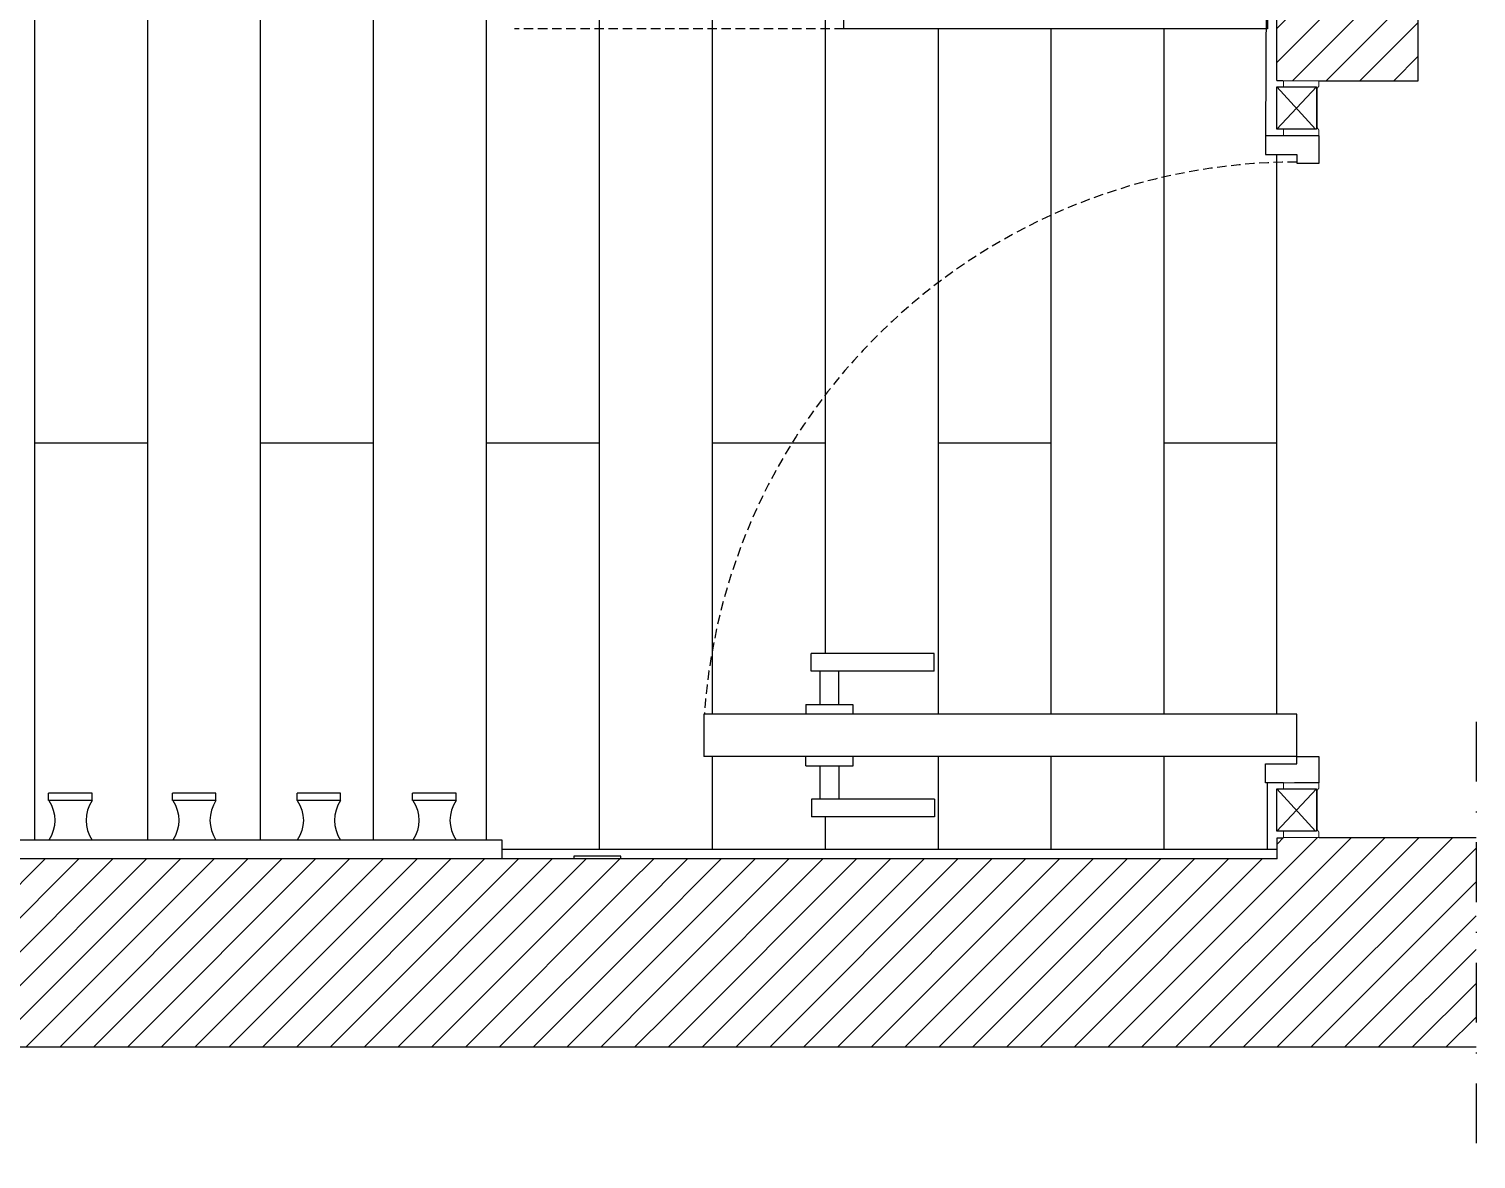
# Model space of a CAD drawing. Header units: millimetres. Extents: x -34406 to 2004, y -1078 to 14557.
# Drawn here: x 992.2 to 1145.9, y -1078.3 to -958.3 of the extents above; entities that cross this region are included whole.
import ezdxf

# ---------------------------------------------------------------- set-up
doc = ezdxf.new("R2010")
doc.units = ezdxf.units.MM
doc.header["$LTSCALE"] = 0.5
doc.linetypes.add('JIS_02_2.0', pattern=[3, 2, -1])
doc.linetypes.add('TRATTOPUNTO', pattern=[25.4, 12.7, -6.35, 0, -6.35])
for name, color, linetype in [('.', 254, 'Continuous'), ('A-DOOR-FULL', 181, 'Continuous'), ('A-FURN', 8, 'Continuous'), ('DETTAGLI', 60, 'Continuous'), ('interruzione', 200, 'Continuous'), ('LINEE TRATTEGGIATE', 50, 'Continuous'), ('PARQUET', 35, 'Continuous')]:
    doc.layers.add(name, color=color, linetype=linetype)

msp = doc.modelspace()

# ---------------------------------------------------------------- hatches: boundary and pattern name
at = {"layer": '.', "transparency": 33554687}
h = msp.add_hatch(dxfattribs=at)
h.set_pattern_fill('ANSI31', color=256, scale=0.8, style=0)
h.set_pattern_definition([(45, (947.4802, -902.038), (-1.796051, 1.796051), [])])
h.paths.add_polyline_path([(1139.79, -738.27), (1007.21, -738.28), (735.36, -738.28), (735.36, -872.28), (749.47, -872.26), (749.36, -752.28), (810.36, -752.28), (850.36, -752.28), (890.36, -752.28), (930.36, -752.28), (970.36, -752.28), (1037.73, -752.26), (1069.26, -752.26), (1109.26, -752.26), (1124.76, -752.26), (1124.76, -922.84), (1124.76, -926.72), (1124.76, -964.42), (1125.46, -964.42), (1125.46, -963.78), (1129.21, -963.78), (1139.79, -963.78), (1139.79, -911.34)])
at = {"layer": '.', "ltscale": 0.5, "transparency": 33554687}
h = msp.add_hatch(dxfattribs=at)
h.set_pattern_fill('ANSI31', color=256, scale=0.8)
h.paths.add_polyline_path([(1145.92, -1044.13), (1129.26, -1044.13), (1125.41, -1044.16), (1124.79, -1044.16), (1124.79, -1046.42), (1055.06, -1046.42), (1061.33, -1066.42), (1145.92, -1066.42)])
h = msp.add_hatch(dxfattribs=at)
h.set_pattern_fill('ANSI31', color=256, scale=0.8)
h.paths.add_polyline_path([(1055.06, -1046.42), (1037.73, -1046.42), (985.06, -1046.42), (991.6, -1066.42), (1061.33, -1066.42)])

# ---------------------------------------------------------------- linework, layer by layer
for p, q in [((1124.76, -963.75), (1124.76, -911.34)), ((1139.79, -963.78), (1139.79, -911.34)), ((1129.21, -963.78), (1139.79, -963.78)), ((1124.79, -1046.42), (1124.79, -1044.16)), ((1129.26, -1044.13), (1145.92, -1044.13)), ((1037.73, -1046.42), (749.64, -1046.43)), ((1124.79, -1046.42), (1037.73, -1046.42)), ((1145.92, -1066.42), (735.36, -1066.42))]:
    msp.add_line(p, q)
at = {"ltscale": 0.5}
for p, q in [((1124.76, -963.75), (1125.4, -963.75)), ((1124.79, -1044.16), (1125.41, -1044.16))]:
    msp.add_line(p, q, dxfattribs=at)
at = {"layer": 'A-DOOR-FULL'}
for p, q in [((1124.76, -964.42), (1128.86, -968.92)), ((1128.96, -964.42), (1124.76, -968.92)), ((1129.26, -969.63), (1124.76, -969.63)), ((1088.36, -1024.61), (1075.3, -1024.61)), ((1075.3, -1026.49), (1075.3, -1024.61)), ((1088.36, -1026.49), (1088.36, -1024.61)), ((1088.36, -1026.49), (1075.3, -1026.49)), ((1076.21, -1026.49), (1076.21, -1030.03)), ((1078.21, -1030.03), (1078.21, -1026.49)), ((1074.71, -1030.03), (1079.71, -1030.03)), ((1074.71, -1030.03), (1074.71, -1031.03)), ((1079.71, -1030.03), (1079.71, -1031.03)), ((1126.89, -1031.03), (1063.89, -1031.03)), ((1063.89, -1031.03), (1063.89, -1035.53)), ((1079.71, -1031.03), (1074.71, -1031.03)), ((1126.89, -1035.53), (1126.89, -1031.03)), ((1126.89, -1035.53), (1063.89, -1035.53)), ((1079.73, -1035.53), (1074.73, -1035.53)), ((1074.73, -1036.53), (1074.73, -1035.53)), ((1079.73, -1036.53), (1079.73, -1035.53)), ((1074.73, -1036.53), (1079.73, -1036.53)), ((1076.23, -1040.07), (1076.23, -1036.53)), ((1078.23, -1036.53), (1078.23, -1040.07)), ((1124.76, -1038.97), (1128.86, -1043.47)), ((1128.96, -1038.97), (1124.76, -1043.47)), ((1088.38, -1040.07), (1075.33, -1040.07)), ((1075.33, -1040.07), (1075.33, -1041.95)), ((1088.38, -1040.07), (1088.38, -1041.95)), ((1088.38, -1041.95), (1075.33, -1041.95))]:
    msp.add_line(p, q, dxfattribs=at)
at = {"layer": 'A-DOOR-FULL', "const_width": 0.1}
for points in [[(1125.46, -968.98), (1125.46, -969.58), (1129.21, -969.58), (1129.21, -968.98), (1129.06, -968.78), (1129.06, -965.68), (1129.06, -964.57), (1129.21, -964.38), (1129.21, -963.78), (1125.46, -963.78), (1125.46, -964.38)], [(1125.46, -1043.53), (1125.46, -1044.13), (1129.21, -1044.13), (1129.21, -1043.53), (1129.06, -1043.33), (1129.06, -1040.23), (1129.06, -1039.12), (1129.21, -1038.93), (1129.21, -1038.33), (1125.46, -1038.33), (1125.46, -1038.93)]]:
    msp.add_lwpolyline(points, dxfattribs=at)
at = {"layer": 'A-DOOR-FULL'}
for points in [[(1124.76, -968.92), (1124.76, -964.42), (1128.96, -964.42), (1128.96, -968.92)], [(1124.76, -1043.47), (1124.76, -1038.97), (1128.96, -1038.97), (1128.96, -1043.47)]]:
    msp.add_lwpolyline(points, close=True, dxfattribs=at)
for points in [[(1126.06, -969.63), (1123.56, -969.63), (1123.56, -971.6), (1126.89, -971.6)], [(1126.89, -971.6), (1126.89, -972.53), (1129.26, -972.53), (1129.26, -969.63), (1126.06, -969.63)], [(1126.89, -1036.33), (1126.89, -1035.53), (1129.21, -1035.53), (1129.21, -1038.33), (1126.65, -1038.33)], [(1125.46, -1038.33), (1123.56, -1038.33), (1123.56, -1036.33), (1126.89, -1036.33)]]:
    msp.add_lwpolyline(points, dxfattribs=at)
at = {"layer": 'A-FURN'}
for p, q in [((994.25, -1040.22), (994.25, -1039.42)), ((998.88, -1039.42), (994.25, -1039.42)), ((998.88, -1040.22), (994.25, -1040.22)), ((998.88, -1040.22), (998.88, -1039.42)), ((1007.42, -1040.22), (1007.42, -1039.42)), ((1012.05, -1039.42), (1007.42, -1039.42)), ((1012.05, -1040.22), (1007.42, -1040.22)), ((1012.05, -1040.22), (1012.05, -1039.42)), ((1020.66, -1040.22), (1020.66, -1039.42)), ((1025.29, -1039.42), (1020.66, -1039.42)), ((1025.29, -1040.22), (1020.66, -1040.22)), ((1025.29, -1040.22), (1025.29, -1039.42)), ((1032.92, -1040.22), (1032.92, -1039.42)), ((1037.55, -1039.42), (1032.92, -1039.42)), ((1037.55, -1040.22), (1032.92, -1040.22)), ((1037.55, -1040.22), (1037.55, -1039.42)), ((1042.46, -1044.42), (989.16, -1044.42)), ((1042.46, -1046.42), (1042.46, -1044.42))]:
    msp.add_line(p, q, dxfattribs=at)
msp.add_lwpolyline([(1123.76, -926.77), (1123.76, -958.28), (1078.76, -958.28), (1078.76, -913.28), (1107.45, -913.28)], dxfattribs=at)
for points in [[(994.28, -1040.22, -0.304662), (994.28, -1044.43, 0)], [(998.88, -1040.22, 0.304662), (998.88, -1044.43, 0)], [(1007.46, -1040.22, -0.304662), (1007.46, -1044.43, 0)], [(1012.05, -1040.22, 0.304662), (1012.05, -1044.43, 0)], [(1020.69, -1040.22, -0.304662), (1020.69, -1044.43, 0)], [(1025.29, -1040.22, 0.304662), (1025.29, -1044.43, 0)], [(1032.96, -1040.22, -0.304662), (1032.96, -1044.43, 0)], [(1037.55, -1040.22, 0.304662), (1037.55, -1044.43, 0)]]:
    msp.add_lwpolyline(points, format="xyb", dxfattribs=at)
at = {"layer": 'DETTAGLI'}
for p, q in [((1055.06, -1046.12), (1050.06, -1046.12)), ((1050.06, -1046.12), (1050.06, -1046.42)), ((1052.45, -1046.41), (1052.45, -1046.42)), ((1052.45, -1046.43), (1052.45, -1046.42)), ((1055.06, -1046.42), (1055.06, -1046.12))]:
    msp.add_line(p, q, dxfattribs=at)
at = {"layer": 'interruzione', "linetype": 'TRATTOPUNTO'}
msp.add_line((1145.92, -1031.85), (1145.92, -1078.29), dxfattribs=at)
at = {"layer": 'LINEE TRATTEGGIATE', "linetype": 'JIS_02_2.0'}
msp.add_line((1078.76, -958.28), (1043.76, -958.28), dxfattribs=at)
msp.add_arc((1126.89, -1035.53), 63.12, 90, 175.9119, dxfattribs=at)
at = {"layer": 'PARQUET'}
for p, q in [((992.76, -753.28), (992.76, -1044.42)), ((1040.76, -753.28), (1040.76, -1044.42)), ((1052.76, -753.28), (1052.76, -1045.42)), ((1064.76, -753.28), (1064.76, -1031.03)), ((1004.76, -756.57), (1004.76, -1044.42)), ((1028.76, -767.75), (1028.76, -1044.42)), ((1016.76, -769.33), (1016.76, -1044.42)), ((1076.76, -913.28), (1076.76, -1024.61)), ((1123.76, -926.77), (1123.56, -969.63)), ((1088.76, -958.28), (1088.76, -1031.03)), ((1100.76, -958.28), (1100.76, -1031.03)), ((1112.76, -958.28), (1112.76, -1031.03)), ((1124.73, -971.6), (1124.73, -1031.03)), ((1004.76, -1002.26), (992.76, -1002.26)), ((1028.76, -1002.26), (1016.76, -1002.26)), ((1052.76, -1002.26), (1040.76, -1002.26)), ((1076.76, -1002.26), (1064.76, -1002.26)), ((1100.76, -1002.26), (1088.76, -1002.26)), ((1124.76, -1002.26), (1112.76, -1002.26)), ((1064.76, -1035.53), (1064.76, -1045.42)), ((1088.76, -1035.53), (1088.76, -1045.42)), ((1100.76, -1035.53), (1100.76, -1045.42)), ((1112.76, -1035.53), (1112.76, -1045.42)), ((1123.78, -1045.42), (1123.78, -1038.33)), ((1076.76, -1041.95), (1076.76, -1045.42)), ((1124.76, -1045.42), (1042.46, -1045.42))]:
    msp.add_line(p, q, dxfattribs=at)

doc.saveas('drawing.dxf')
